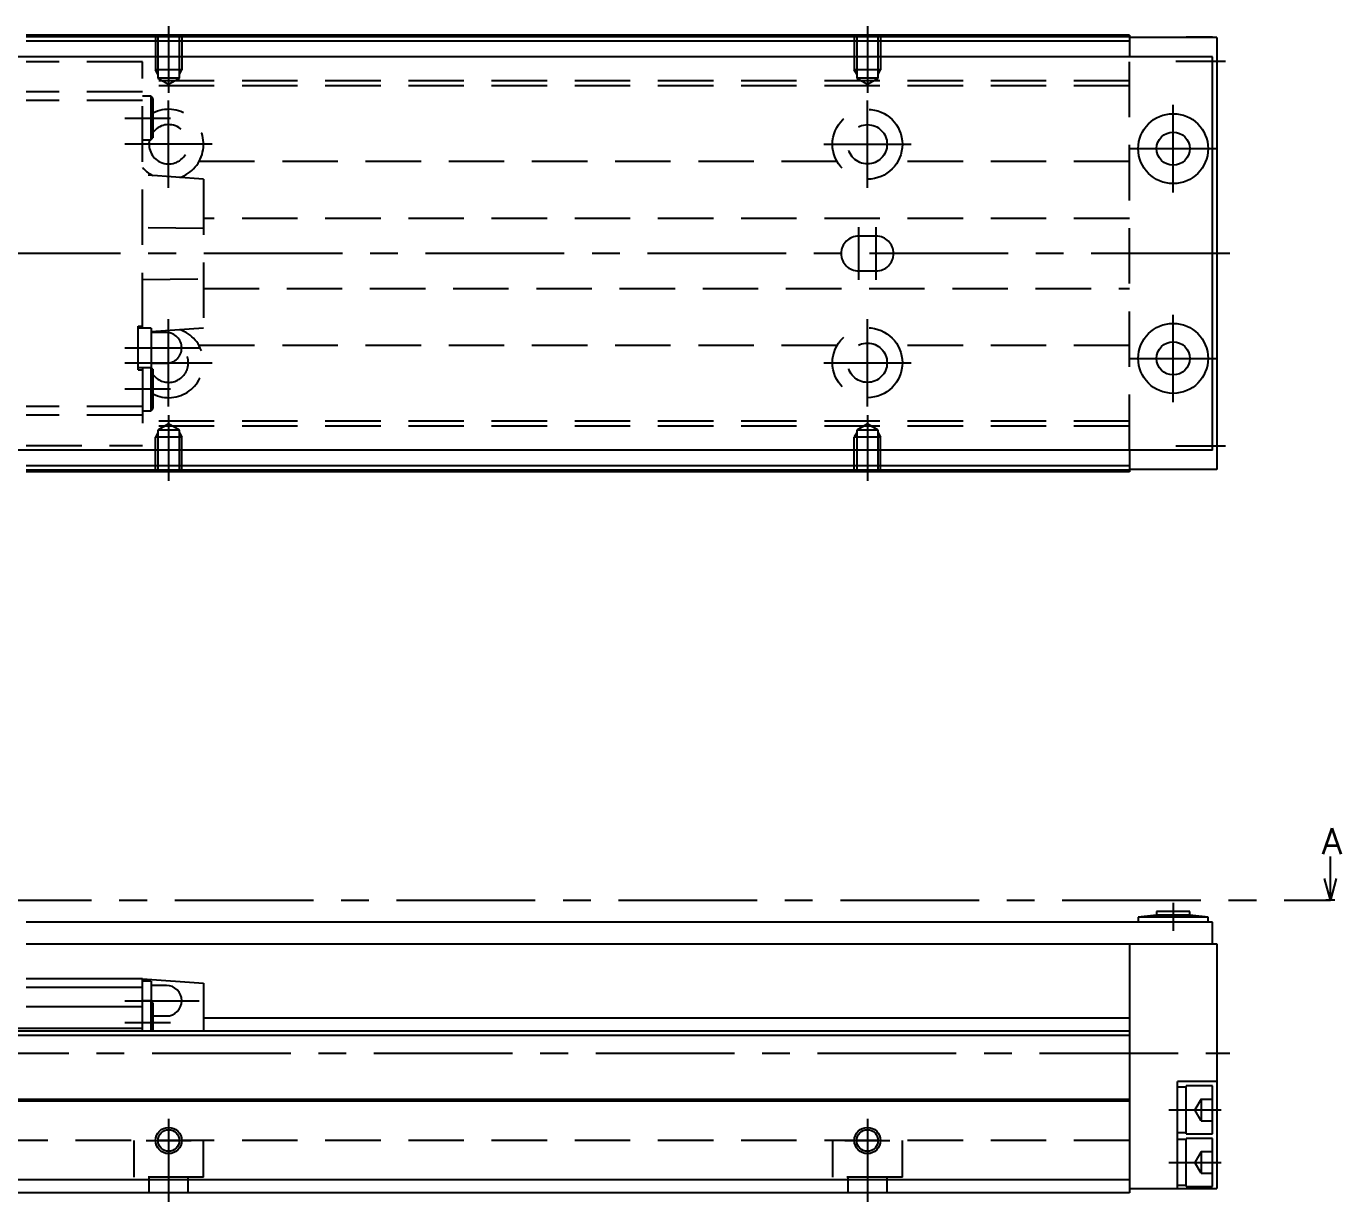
# Model space of a CAD drawing. Extents: x -2 to 568, y -8 to 266.
# Drawn here: x 417.3 to 567.7, y 9 to 143.5 of the extents above; entities that cross this region are included whole.
import ezdxf

# ---------------------------------------------------------------- set-up
doc = ezdxf.new("R2010")
doc.units = 0
doc.header["$LTSCALE"] = 0.5
doc.linetypes.add('CENTER', pattern=[50.8, 31.75, -6.35, 6.35, -6.35])
doc.linetypes.add('DASHED', pattern=[19.05, 12.7, -6.35])
for name, color, linetype in [('MSM_CENTER', 1, 'CENTER'), ('MSM_CONTINUOUS', 7, 'CONTINUOUS'), ('MSM_DASHED', 4, 'DASHED'), ('MSM_NARROW', 5, 'CONTINUOUS'), ('MSM_PART_NUMBER', 7, 'CONTINUOUS')]:
    doc.layers.add(name, color=color, linetype=linetype)
doc.styles.get("Standard").update_dxf_attribs({"font": 'txt.shx', "height": 3, "bigfont": 'bigfont.shx'})

msp = doc.modelspace()

# ---------------------------------------------------------------- linework, layer by layer
at = {"layer": 'MSM_CENTER'}
for p, q in [((433.55, 143.5), (433.55, 135.87)), ((513.55, 143.5), (513.55, 135.87)), ((548.85, 139.5), (554.55, 139.5)), ((433.55, 125), (433.55, 135)), ((513.55, 125), (513.55, 135)), ((548.55, 124.5), (548.55, 134.5)), ((428.55, 133), (433.75, 133)), ((438.55, 130), (428.55, 130)), ((508.55, 130), (518.55, 130)), ((543.55, 129.5), (553.55, 129.5)), ((512.55, 114.5), (512.55, 120.5)), ((514.55, 114.5), (514.55, 120.5)), ((555.05, 117.5), (200.05, 117.5)), ((433.55, 100), (433.55, 110)), ((513.55, 100), (513.55, 110)), ((548.55, 100.5), (548.55, 110.5)), ((428.55, 106.7), (437.05, 106.7)), ((543.55, 105.5), (553.55, 105.5)), ((428.55, 105), (438.55, 105)), ((508.55, 105), (518.55, 105)), ((428.55, 102), (433.75, 102)), ((433.55, 99.01), (433.55, 91.5)), ((513.55, 99.01), (513.55, 91.5)), ((548.85, 95.5), (554.55, 95.5)), ((231.05, 43.5), (566.55, 43.5)), ((548.55, 43.2), (548.55, 40)), ((428.55, 32), (437.05, 32)), ((428.55, 29.5), (433.75, 29.5)), ((203.05, 26), (555.05, 26)), ((433.55, 18.5), (433.55, 9)), ((513.55, 18.5), (513.55, 9)), ((548.05, 19.5), (554.05, 19.5)), ((430.98, 16), (436.13, 16)), ((510.98, 16), (516.13, 16)), ((548.05, 13.5), (554.05, 13.5))]:
    msp.add_line(p, q, dxfattribs=at)
at = {"layer": 'MSM_CONTINUOUS'}
for p, q in [((543.55, 142.5), (417.25, 142.5)), ((543.55, 142.3), (417.25, 142.3)), ((543.55, 141.8), (417.25, 141.8)), ((543.55, 142.5), (543.55, 140)), ((553.55, 142.2), (543.55, 142.2)), ((550.05, 142.2), (550.05, 142.25)), ((553.05, 142.25), (550.05, 142.25)), ((553.05, 142.2), (553.05, 142.25)), ((553.55, 142.2), (553.55, 92.8)), ((553.05, 140), (234.05, 140)), ((553.05, 95), (553.05, 140)), ((553.05, 95), (234.05, 95)), ((543.55, 95), (543.55, 92.5)), ((543.55, 93.2), (417.25, 93.2)), ((543.55, 92.7), (417.25, 92.7)), ((543.55, 92.5), (417.25, 92.5)), ((553.55, 92.8), (543.55, 92.8)), ((566.55, 43.5), (566.55, 48.5)), ((566.55, 43.5), (565.88, 46)), ((567.22, 46), (566.55, 43.5)), ((546.65, 42.2), (546.65, 41.8)), ((550.45, 42.2), (546.65, 42.2)), ((550.45, 41.8), (550.45, 42.2)), ((567.05, 43.5), (566.05, 43.5)), ((553.05, 41), (417.25, 41)), ((546.65, 41.8), (544.55, 41.55)), ((544.55, 41.55), (544.55, 41)), ((552.55, 41.55), (544.55, 41.55)), ((550.45, 41.8), (546.65, 41.8)), ((552.55, 41.55), (550.45, 41.8)), ((552.55, 41), (552.55, 41.55)), ((553.05, 38.5), (553.05, 41)), ((417.25, 38.5), (553.55, 38.5)), ((543.55, 38.5), (543.55, 10)), ((553.55, 38.5), (553.55, 10.5)), ((430.55, 34.5), (417.25, 34.5)), ((430.55, 33.5), (417.25, 33.5)), ((430.55, 34.5), (437.55, 34)), ((430.55, 28.5), (430.55, 34.5)), ((431.55, 34.25), (430.55, 34.25)), ((431.55, 34.25), (431.55, 31.95)), ((433.3, 33.75), (431.55, 33.75)), ((437.55, 34), (437.55, 28.5)), ((431.5, 32), (430.55, 32)), ((431.75, 31.75), (431.5, 32)), ((431.5, 32), (431.5, 28.5)), ((431.75, 31.75), (431.75, 28.5)), ((430.55, 31.3), (417.25, 31.3)), ((431.75, 30.25), (433.3, 30.25)), ((430.55, 28.8), (356.55, 28.8)), ((543.55, 30), (437.55, 30)), ((543.55, 28.5), (243.55, 28.5)), ((543.55, 28), (243.55, 28)), ((549.05, 10.5), (549.05, 22.75)), ((553.55, 22.75), (549.05, 22.75)), ((550.05, 22.1), (549.05, 22.1)), ((550.05, 16.75), (550.05, 22.25)), ((553.05, 22.25), (550.05, 22.25)), ((553.05, 16.75), (553.05, 22.25)), ((543.55, 20.7), (243.55, 20.7)), ((543.55, 20.5), (243.55, 20.5)), ((549.05, 16.9), (550.05, 16.9)), ((550.05, 16.75), (553.05, 16.75)), ((550.05, 16.1), (549.05, 16.1)), ((550.05, 10.75), (550.05, 16.25)), ((553.05, 16.25), (550.05, 16.25)), ((553.05, 10.75), (553.05, 16.25)), ((543.55, 11.5), (243.55, 11.5)), ((549.05, 10.9), (550.05, 10.9)), ((550.05, 10.75), (553.05, 10.75)), ((543.55, 10), (243.55, 10)), ((543.55, 10.5), (553.55, 10.5))]:
    msp.add_line(p, q, dxfattribs=at)
for centre, radius in [((548.55, 129.5), 4), ((548.55, 129.5), 1.9), ((548.55, 105.5), 4), ((548.55, 105.5), 1.9), ((433.55, 16), 1.23), ((513.55, 16), 1.23)]:
    msp.add_circle(centre, radius, dxfattribs=at)
msp.add_arc((433.3, 32), 1.75, 270, 90, dxfattribs=at)
at = {"layer": 'MSM_DASHED'}
for p, q in [((432.05, 142.5), (432.05, 138.5)), ((432.25, 142.3), (432.25, 142.3)), ((432.25, 142.3), (432.25, 142.3)), ((432.32, 142.5), (432.32, 137.58)), ((434.78, 137.58), (434.78, 142.5)), ((434.85, 142.3), (434.87, 142.32)), ((435.05, 142.5), (435.05, 138.5)), ((512.05, 142.5), (512.05, 138.5)), ((512.25, 142.3), (512.25, 142.3)), ((512.32, 142.5), (512.32, 137.58)), ((514.78, 137.58), (514.78, 142.5)), ((514.85, 142.3), (514.87, 142.32)), ((515.05, 142.5), (515.05, 138.5)), ((543.55, 95), (543.55, 140)), ((430.55, 139.45), (417.25, 139.45)), ((430.55, 108.95), (430.55, 139.45)), ((435.05, 138.5), (432.05, 138.5)), ((432.32, 138.03), (432.05, 138.5)), ((434.78, 138.03), (435.05, 138.5)), ((515.05, 138.5), (512.05, 138.5)), ((512.32, 138.03), (512.05, 138.5)), ((514.78, 138.03), (515.05, 138.5)), ((543.55, 137.26), (430.55, 137.26)), ((434.78, 137.58), (432.32, 137.58)), ((432.32, 137.58), (433.55, 136.87)), ((433.55, 136.87), (434.78, 137.58)), ((514.78, 137.58), (512.32, 137.58)), ((512.32, 137.58), (513.55, 136.87)), ((513.55, 136.87), (514.78, 137.58)), ((430.55, 136), (417.25, 136)), ((543.55, 136.7), (430.55, 136.7)), ((431.5, 135.5), (430.55, 135.5)), ((431.5, 135.5), (431.5, 130.5)), ((431.75, 135.25), (431.5, 135.5)), ((430.55, 135), (417.25, 135)), ((431.75, 135.25), (431.75, 130.75)), ((430.55, 130.5), (431.5, 130.5)), ((431.5, 130.5), (431.75, 130.75)), ((510.07, 128.04), (437.04, 128.04)), ((543.55, 128.04), (517.04, 128.04)), ((437.55, 126), (430.55, 126.5)), ((437.55, 126), (437.55, 109)), ((437.55, 120.37), (430.55, 120.46)), ((543.55, 121.5), (437.55, 121.5)), ((514.55, 119.5), (512.55, 119.5)), ((430.55, 114.54), (437.55, 114.63)), ((512.55, 115.5), (514.55, 115.5)), ((437.55, 113.5), (543.55, 113.5)), ((430.05, 109.2), (430.55, 109.2)), ((430.05, 104.2), (430.05, 109.2)), ((431.55, 108.95), (430.05, 108.95)), ((431.55, 108.57), (437.55, 109)), ((431.55, 108.95), (431.55, 104.45)), ((433.3, 108.45), (431.55, 108.45)), ((510.07, 106.96), (437.04, 106.96)), ((543.55, 106.96), (517.04, 106.96)), ((430.05, 104.45), (431.55, 104.45)), ((430.05, 104.2), (430.55, 104.2)), ((430.55, 104.45), (430.55, 95.55)), ((431.5, 104.45), (431.5, 99.5)), ((431.55, 104.95), (433.3, 104.95)), ((431.75, 104.25), (431.55, 104.45)), ((431.75, 104.25), (431.75, 99.75)), ((430.55, 100), (417.25, 100)), ((430.55, 99.5), (431.5, 99.5)), ((431.5, 99.5), (431.75, 99.75)), ((430.55, 99), (417.25, 99)), ((543.55, 98.3), (430.55, 98.3)), ((433.55, 98.01), (432.32, 97.3)), ((434.78, 97.3), (433.55, 98.01)), ((513.55, 98.01), (512.32, 97.3)), ((514.78, 97.3), (513.55, 98.01)), ((543.55, 97.74), (430.55, 97.74)), ((432.32, 96.97), (432.05, 96.5)), ((435.05, 96.5), (432.05, 96.5)), ((432.05, 92.5), (432.05, 96.5)), ((432.32, 97.3), (432.32, 92.5)), ((434.78, 97.3), (432.32, 97.3)), ((434.78, 92.5), (434.78, 97.3)), ((434.78, 96.97), (435.05, 96.5)), ((435.05, 92.5), (435.05, 96.5)), ((512.32, 96.97), (512.05, 96.5)), ((515.05, 96.5), (512.05, 96.5)), ((512.05, 92.5), (512.05, 96.5)), ((512.32, 97.3), (512.32, 92.5)), ((514.78, 97.3), (512.32, 97.3)), ((514.78, 92.5), (514.78, 97.3)), ((514.78, 96.97), (515.05, 96.5)), ((515.05, 92.5), (515.05, 96.5)), ((417.25, 95.55), (430.55, 95.55)), ((551.75, 20.75), (551.03, 19.5)), ((551.75, 20.75), (553.05, 20.75)), ((551.75, 20.75), (551.75, 18.25)), ((551.75, 18.25), (551.03, 19.5)), ((551.75, 19.5), (553.05, 19.5)), ((551.75, 18.25), (553.05, 18.25)), ((543.55, 16), (243.55, 16)), ((429.55, 16), (429.55, 11.8)), ((437.55, 11.8), (437.55, 16)), ((509.55, 16), (509.55, 11.8)), ((517.55, 11.8), (517.55, 16)), ((551.75, 14.75), (551.03, 13.5)), ((551.75, 14.75), (553.05, 14.75)), ((551.75, 14.75), (551.75, 12.25)), ((551.75, 12.25), (551.03, 13.5)), ((551.75, 13.5), (553.05, 13.5)), ((551.75, 12.25), (553.05, 12.25)), ((437.55, 11.8), (429.55, 11.8)), ((431.3, 11.8), (431.3, 10)), ((435.8, 10), (435.8, 11.8)), ((517.55, 11.8), (509.55, 11.8)), ((511.3, 11.8), (511.3, 10)), ((515.8, 10), (515.8, 11.8))]:
    msp.add_line(p, q, dxfattribs=at)
for centre, radius in [((513.55, 130), 4), ((513.55, 130), 2.25), ((513.55, 105), 4), ((513.55, 105), 2.25)]:
    msp.add_circle(centre, radius, dxfattribs=at)
for centre, radius, start, end in [((433.55, 130), 4, 288.0626, 116.7437), ((433.55, 130), 2.25, 167.1604, 143.1301), ((433.55, 130), 4, 221.4096, 243.2563), ((512.55, 117.5), 2, 90, 270), ((514.55, 117.5), 2, 270, 90), ((433.55, 105), 4, 243.2563, 71.9374), ((433.3, 106.7), 1.75, 270, 90), ((433.55, 105), 2.25, 216.8699, 48.1948)]:
    msp.add_arc(centre, radius, start, end, dxfattribs=at)
at = {"layer": 'MSM_NARROW'}
for centre in [(433.55, 16), (513.55, 16)]:
    msp.add_circle(centre, 1.5, dxfattribs=at)

# ---------------------------------------------------------------- texts
at = {"layer": 'MSM_PART_NUMBER'}
msp.add_text('A', height=3, dxfattribs=at).set_placement((565.55, 48.75))

doc.saveas('drawing.dxf')
